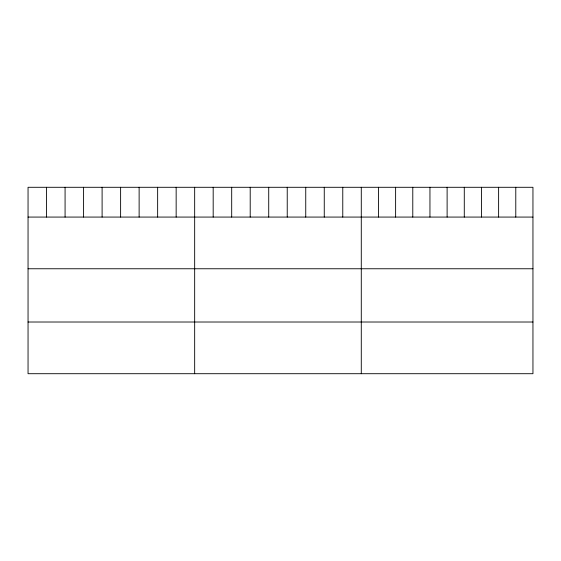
<?xml version="1.0" encoding="UTF-8"?>
<svg xmlns="http://www.w3.org/2000/svg" width="561" height="561" viewBox="0 0 561 561"><rect width="100%" height="100%" fill="white"/><g stroke="black" fill="none" stroke-linecap="round" stroke-linejoin="round"><path stroke-width="0.84" d="M532.95 217.072L532.95 373.71L28.05 373.71L28.05 187.29L532.95 187.29L532.95 217.072L28.05 217.072M28.05 268.761L532.95 268.761M28.05 322.014L532.95 322.014M515.783 187.29L515.783 217.072M498.617 187.29L498.617 217.072M481.45 187.29L481.45 217.072M464.284 187.29L464.284 217.072M447.117 187.29L447.117 217.072M429.95 187.29L429.95 217.072M412.784 187.29L412.784 217.072M395.617 187.29L395.617 217.072M378.451 187.29L378.451 217.072M361.284 187.29L361.284 373.71M342.771 187.29L342.771 217.072M324.258 187.29L324.258 217.072M305.745 187.29L305.745 217.072M287.232 187.29L287.232 217.072M268.719 187.29L268.719 217.072M250.206 187.29L250.206 217.072M231.693 187.29L231.693 217.072M213.18 187.29L213.18 217.072M194.667 187.29L194.667 373.71M176.154 187.29L176.154 217.072M157.641 187.29L157.641 217.072M139.128 187.29L139.128 217.072M120.615 187.29L120.615 217.072M102.102 187.29L102.102 217.072M83.589 187.29L83.589 217.072M65.076 187.29L65.076 217.072M46.563 187.29L46.563 217.072"/></g></svg>
